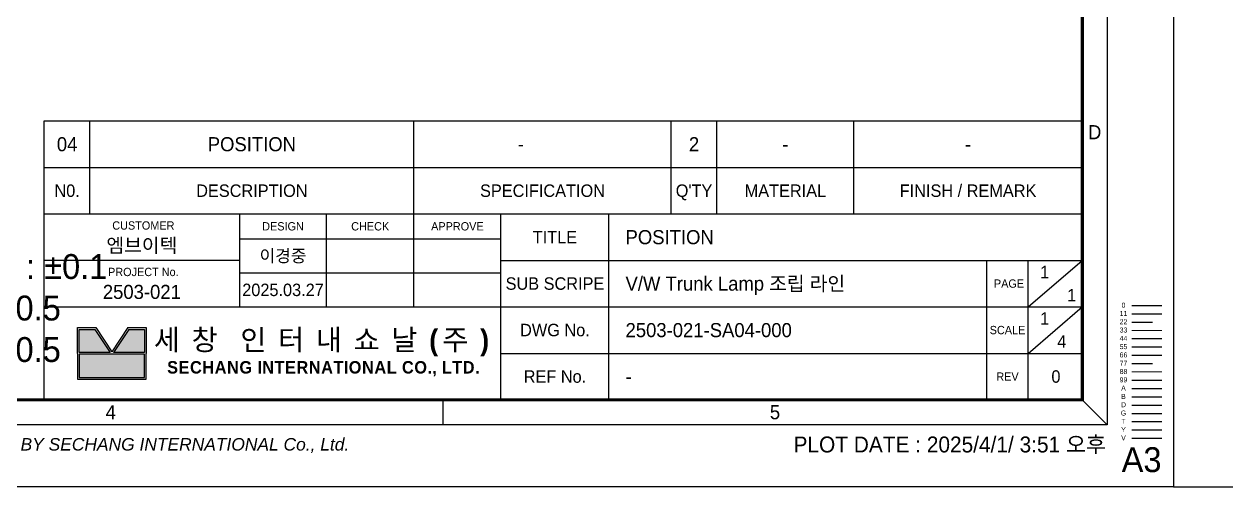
# Model space of a CAD drawing. Header units: inches. Extents: x 0 to 23821, y 0 to 11279.
# Drawn here: x 16146 to 16725, y 7288 to 7511 of the extents above; entities that cross this region are included whole.
import ezdxf
from ezdxf.enums import TextEntityAlignment as Align

# ---------------------------------------------------------------- set-up
doc = ezdxf.new("R2010")
doc.units = ezdxf.units.IN
doc.header["$LTSCALE"] = 10
doc.header["$MEASUREMENT"] = 0
for name, pattern in [('CENTER', [2, 1.25, -0.25, 0.25, -0.25]), ('HIDDEN', [0.375, 0.25, -0.125]), ('PHANTOM', [2.5, 1.25, -0.25, 0.25, -0.25, 0.25, -0.25])]:
    doc.linetypes.add(name, pattern=pattern)
doc.layers.get('Defpoints').update_dxf_attribs({"color": 8})
for name, color, linetype in [('11', 1, 'CENTER'), ('22', 2, 'HIDDEN'), ('44', 4, 'Continuous'), ('55', 5, 'Continuous'), ('66', 6, 'PHANTOM'), ('77', 40, 'HIDDEN'), ('99', 181, 'Continuous'), ('A', 8, 'Continuous'), ('B', 123, 'Continuous'), ('D', 3, 'Continuous'), ('G', 231, 'Continuous'), ('T', 3, 'Continuous'), ('V', 1, 'Continuous'), ('Y', 60, 'Continuous')]:
    doc.layers.add(name, color=color, linetype=linetype)
doc.layers.add('33', color=3, linetype='PHANTOM', lineweight=9)
doc.layers.add('88', color=35, linetype='Continuous', lineweight=5)
doc.styles.add('SCI', font='')
doc.styles.get('SCI').set_extended_font_data('Gulim')

# ---------------------------------------------------------------- blocks, each defined once
blk = doc.blocks.new('A$C82e70aa9')
h = blk.add_hatch(color=5)
h.dxf.hatch_style = 1
h.paths.add_polyline_path([(290.08, -278.01), (288.21, -278.01), (288.21, -280.8), (291.94, -280.8)])
h.paths.add_polyline_path([(296.06, -278.01), (294.19, -278.01), (292.33, -280.8), (296.06, -280.8)])
h.paths.add_polyline_path([(296.06, -281), (288.21, -281), (288.21, -283.79), (296.06, -283.79)])
for p, q in [((284, -252.9), (409, -252.9)), ((284, -286.5), (284, -252.9)), ((409, -252.9), (409, -286.5)), ((284, -258.5), (409, -258.5)), ((284, -264.1), (409, -264.1)), ((307.5, -264.1), (307.5, -275.3)), ((318, -275.3), (318, -264.1)), ((328.5, -275.3), (328.5, -264.1)), ((339, -286.5), (339, -264.1)), ((307.5, -267.1), (339, -267.1)), ((397.5, -286.5), (397.5, -269.7)), ((402.5, -275.3), (409, -269.7)), ((402.5, -286.5), (402.5, -269.7)), ((284, -275.3), (409, -275.3)), ((402.5, -280.9), (409, -275.3)), ((414.97, -275.13), (418.57, -275.13)), ((288, -280.9), (288, -277.8)), ((288, -277.8), (290.19, -277.8)), ((290.19, -277.8), (292.13, -280.71)), ((294.08, -277.8), (292.13, -280.71)), ((294.08, -277.8), (296.27, -277.8)), ((296.27, -277.8), (296.27, -280.9)), ((288.21, -280.8), (288.21, -278.01)), ((288.21, -278.01), (290.08, -278.01)), ((290.08, -278.01), (291.94, -280.8)), ((294.19, -278.01), (292.33, -280.8)), ((294.19, -278.01), (296.06, -278.01)), ((296.06, -278.01), (296.06, -280.8)), ((291.94, -280.8), (288.21, -280.8)), ((296.06, -280.8), (292.33, -280.8)), ((288, -280.9), (288, -284)), ((296.06, -281), (288.21, -281)), ((288.21, -281), (288.21, -283.79)), ((296.06, -283.79), (296.06, -281)), ((296.27, -284), (296.27, -280.9)), ((288, -284), (296.27, -284)), ((288.21, -283.79), (296.06, -283.79)), ((284, -286.5), (409, -286.5))]:
    blk.add_line(p, q)
at = {"color": 2}
for p, q in [((332, -286.5), (332, -289.5)), ((409, -286.5), (412, -289.5))]:
    blk.add_line(p, q, dxfattribs=at)
at = {"color": 1}
blk.add_lwpolyline([(0, 0), (420, 0), (420, -297), (0, -297)], close=True, dxfattribs=at)
at = {"color": 2}
blk.add_lwpolyline([(12, -7.5), (412, -7.5), (412, -289.5), (12, -289.5)], close=True, dxfattribs=at)
at = {"const_width": 0.4}
blk.add_lwpolyline([(15, -10.5), (409, -10.5), (409, -286.5), (15, -286.5)], close=True, dxfattribs=at)
at = {"layer": '11'}
blk.add_line((414.97, -276.13), (418.57, -276.13), dxfattribs=at)
at = {"layer": '22'}
blk.add_line((414.97, -277.13), (418.57, -277.13), dxfattribs=at)
at = {"layer": '33'}
blk.add_line((414.97, -278.13), (418.57, -278.13), dxfattribs=at)
at = {"layer": '44'}
blk.add_line((414.97, -279.13), (418.57, -279.13), dxfattribs=at)
at = {"layer": '55'}
blk.add_line((414.97, -280.13), (418.57, -280.13), dxfattribs=at)
at = {"layer": '66'}
blk.add_line((414.97, -281.13), (418.57, -281.13), dxfattribs=at)
at = {"layer": '77'}
blk.add_line((414.97, -282.13), (418.57, -282.13), dxfattribs=at)
at = {"layer": '88'}
blk.add_line((414.97, -283.13), (418.57, -283.13), dxfattribs=at)
at = {"layer": '99'}
blk.add_line((414.97, -284.13), (418.57, -284.13), dxfattribs=at)
at = {"layer": 'A'}
blk.add_line((414.97, -285.13), (418.57, -285.13), dxfattribs=at)
at = {"layer": 'B'}
blk.add_line((414.97, -286.13), (418.57, -286.13), dxfattribs=at)
at = {"layer": 'D'}
for p, q in [((289.5, -258.5), (289.5, -252.9)), ((328.5, -258.5), (328.5, -252.9)), ((359.5, -258.5), (359.5, -252.9)), ((365, -258.5), (365, -252.9)), ((381.5, -258.5), (381.5, -252.9)), ((289.5, -264.1), (289.5, -258.5)), ((328.5, -264.1), (328.5, -258.5)), ((359.5, -264.1), (359.5, -258.5)), ((365, -264.1), (365, -258.5)), ((381.5, -264.1), (381.5, -258.5)), ((352, -286.5), (352, -264.1)), ((307.5, -269.7), (284, -269.7)), ((339, -269.7), (409, -269.7)), ((307.5, -271.2), (339, -271.2)), ((339, -280.9), (409, -280.9)), ((414.97, -287.13), (418.57, -287.13))]:
    blk.add_line(p, q, dxfattribs=at)
at = {"layer": 'G'}
blk.add_line((414.97, -288.13), (418.57, -288.13), dxfattribs=at)
at = {"layer": 'T'}
blk.add_line((414.97, -289.13), (418.57, -289.13), dxfattribs=at)
at = {"layer": 'V'}
blk.add_line((414.97, -291.13), (418.57, -291.13), dxfattribs=at)
at = {"layer": 'Y'}
blk.add_line((414.97, -290.13), (418.57, -290.13), dxfattribs=at)
at = {"style": 'SCI'}
for s, height, p in [('N0.', 1.5, (286.75, -261.3)), ('DESCRIPTION', 1.5, (309, -261.3)), ('SPECIFICATION', 1.5, (344, -261.3)), ("Q'TY", 1.5, (362.25, -261.3)), ('FINISH / REMARK', 1.5, (395.25, -261.3)), ('MATERIAL', 1.5, (373.25, -261.3)), ('이경중', 1.5, (312.75, -269.15)), ('0', 0.6, (413.97, -275.09))]:
    blk.add_text(s, height=height, dxfattribs=at).set_placement(p, align=Align.MIDDLE_CENTER)
at = {"linetype": 'Continuous', "style": 'SCI'}
blk.add_text('PLOT DATE : 2025/4/1/ 3:51 오후', height=1.92, dxfattribs=at).set_placement((411.86, -292.84), align=Align.RIGHT)
at = {"color": 2, "style": 'SCI'}
blk.add_text('A3', height=3, dxfattribs=at).set_placement((418.55, -296.11), align=Align.BOTTOM_RIGHT)
at = {"color": 2, "attachment_point": 5, "style": 'SCI'}
for s, insert, char_height, width in [('D', (410.5, -254.25), 1.7, 3), ('1. 일반 기계 가공 공차 : ±0.1\\P2. 지정하지 않은 C0.5\\P3. 지정하지 않은 R0.5', (267.28, -275.6), 3, 83.5818), ('4', (292, -288), 1.7, 80), ('5', (372, -288), 1.7, 80)]:
    blk.add_mtext(s, dxfattribs=dict(at, insert=insert, char_height=char_height, width=width))
at = {"style": 'SCI'}
for s, insert, char_height, width, attachment_point in [(' CUSTOMER', (295.75, -265.5), 1, 23.5, 5), ('DESIGN', (312.75, -265.6), 1, 10.5, 5), ('CHECK', (323.25, -265.6), 1, 10.5, 5), ('APPROVE', (333.75, -265.6), 1, 10.5, 5), ('TITLE', (345.5, -266.9), 1.5, 13, 5), (' PROJECT No.', (295.75, -271.1), 1, 23.5, 5), ('\\pi1.42726;1', (402.5, -271.1), 1.5, 3.25, 4), ('SUB SCRIPE', (345.5, -272.5), 1.5, 13, 5), (' PAGE', (400, -272.5), 1, 5, 5), ('\\pi1.42726;1', (405.75, -273.9), 1.5, 3.25, 4), ('\\pi1.42726;1', (402.5, -276.7), 1.5, 3.25, 4), ('{\\fGulim|b1|i0|c129|p50;\\T1.45;세창 인터내쇼날(주)}', (317.63, -279.65), 2.5, 38.7333, 5), ('DWG No.', (345.5, -278.1), 1.5, 13, 5), ('SCALE', (400, -278.1), 1, 5, 5), ('{\\fGulim|b1|i0|c129|p50;\\T1.05;SECHANG INTERNATIONAL CO., LTD.}', (317.63, -282.75), 1.5, 38.7333, 5), ('REF No.', (345.5, -283.7), 1.5, 13, 5), ('REV', (400, -283.7), 1, 5, 5)]:
    blk.add_mtext(s, dxfattribs=dict(at, insert=insert, char_height=char_height, width=width, attachment_point=attachment_point))
at = {"color": 3, "insert": (12, -292), "char_height": 1.5, "width": 400.0238, "attachment_point": 4, "style": 'SCI'}
blk.add_mtext('{\\fArial|b0|i1|c0|p34;THIS DRAWING CONTAINS CONFIDENTIAL INFORMATION PROPRIETARY TO SECHANG INTERNATIONAL Co., Ltd.   IT MUST NOT BE REPRODUCED OR DISCLOSED TO OTHERS OR USED IN  ANY OTHER WAY IN WHOLE OR PART EXCEPT AN AUTHORIZED IN WRITING BY SECHANG INTERNATIONAL Co., Ltd.  }', dxfattribs=at)
at = {"layer": '11', "style": 'SCI'}
blk.add_text('11', height=0.6, dxfattribs=at).set_placement((413.97, -276.09), align=Align.MIDDLE_CENTER)
at = {"layer": '22', "style": 'SCI'}
blk.add_text('22', height=0.6, dxfattribs=at).set_placement((413.97, -277.09), align=Align.MIDDLE_CENTER)
at = {"layer": '33', "style": 'SCI'}
blk.add_text('33', height=0.6, dxfattribs=at).set_placement((413.97, -278.09), align=Align.MIDDLE_CENTER)
at = {"layer": '44', "style": 'SCI'}
blk.add_text('44', height=0.6, dxfattribs=at).set_placement((413.97, -279.09), align=Align.MIDDLE_CENTER)
at = {"layer": '55', "style": 'SCI'}
blk.add_text('55', height=0.6, dxfattribs=at).set_placement((413.97, -280.09), align=Align.MIDDLE_CENTER)
at = {"layer": '66', "style": 'SCI'}
blk.add_text('66', height=0.6, dxfattribs=at).set_placement((413.97, -281.09), align=Align.MIDDLE_CENTER)
at = {"layer": '77', "style": 'SCI'}
blk.add_text('77', height=0.6, dxfattribs=at).set_placement((413.97, -282.09), align=Align.MIDDLE_CENTER)
at = {"layer": '88', "style": 'SCI'}
blk.add_text('88', height=0.6, dxfattribs=at).set_placement((413.97, -283.09), align=Align.MIDDLE_CENTER)
at = {"layer": '99', "style": 'SCI'}
blk.add_text('99', height=0.6, dxfattribs=at).set_placement((413.97, -284.09), align=Align.MIDDLE_CENTER)
at = {"layer": 'A', "style": 'SCI'}
blk.add_text('A', height=0.6, dxfattribs=at).set_placement((413.97, -285.09), align=Align.MIDDLE_CENTER)
at = {"layer": 'B', "style": 'SCI'}
blk.add_text('B', height=0.6, dxfattribs=at).set_placement((413.97, -286.09), align=Align.MIDDLE_CENTER)
at = {"layer": 'D', "style": 'SCI'}
blk.add_text('D', height=0.6, dxfattribs=at).set_placement((413.97, -287.09), align=Align.MIDDLE_CENTER)
at = {"layer": 'G', "style": 'SCI'}
blk.add_text('G', height=0.6, dxfattribs=at).set_placement((413.97, -288.09), align=Align.MIDDLE_CENTER)
at = {"layer": 'T', "style": 'SCI'}
blk.add_text('T', height=0.6, dxfattribs=at).set_placement((413.97, -289.09), align=Align.MIDDLE_CENTER)
at = {"layer": 'V', "style": 'SCI'}
blk.add_text('V', height=0.6, dxfattribs=at).set_placement((413.97, -291.09), align=Align.MIDDLE_CENTER)
at = {"layer": 'Y', "style": 'SCI'}
blk.add_text('Y', height=0.6, dxfattribs=at).set_placement((413.97, -290.09), align=Align.MIDDLE_CENTER)

msp = doc.modelspace()

# ---------------------------------------------------------------- linework, layer by layer
at = {"layer": 'Defpoints'}
msp.add_line((16700, 7287.62955634), (16800, 7287.62955634), dxfattribs=at)

# ---------------------------------------------------------------- block references
at = {"xscale": 4, "yscale": 4, "zscale": 4}
msp.add_blockref('A$C82e70aa9', (15020, 8475.62955634), dxfattribs=at)

# ---------------------------------------------------------------- texts
at = {"style": 'SCI'}
for s, height, p in [('04', 6.8, (16167, 7452.82955634)), ('POSITION', 6.8, (16256, 7452.82955634)), ('2', 6.8, (16469, 7452.82955634)), ('-', 6.8, (16513, 7452.82955634)), ('-', 6.8, (16601, 7452.82955634)), ('엠브이텍', 6.8, (16203, 7404.04385237)), ('2503-021', 6.8, (16203, 7381.64385237)), ('2025.03.27', 6, (16271, 7382.62955634))]:
    msp.add_text(s, height=height, dxfattribs=at).set_placement(p, align=Align.MIDDLE_CENTER)
for s, height, p in [('-', 6.8, (16384.05246338, 7449.50199309)), ('4', 6, (16643.93844529, 7354.6974658))]:
    msp.add_text(s, height=height, dxfattribs=at).set_placement(p)
for s, p in [('POSITION', (16436, 7408.02955634)), ('V/W Trunk Lamp 조립 라인', (16436, 7385.62955634)), ('2503-021-SA04-000', (16436, 7363.22955634)), ('-', (16436, 7340.82955634))]:
    msp.add_text(s, height=6.8, dxfattribs=at).set_placement(p, align=Align.MIDDLE_LEFT)
at = {"insert": (16630, 7340.82955634), "char_height": 6, "width": 26, "attachment_point": 4, "style": 'SCI'}
msp.add_mtext('\\pi11.15446;0', dxfattribs=at)

doc.saveas('drawing.dxf')
